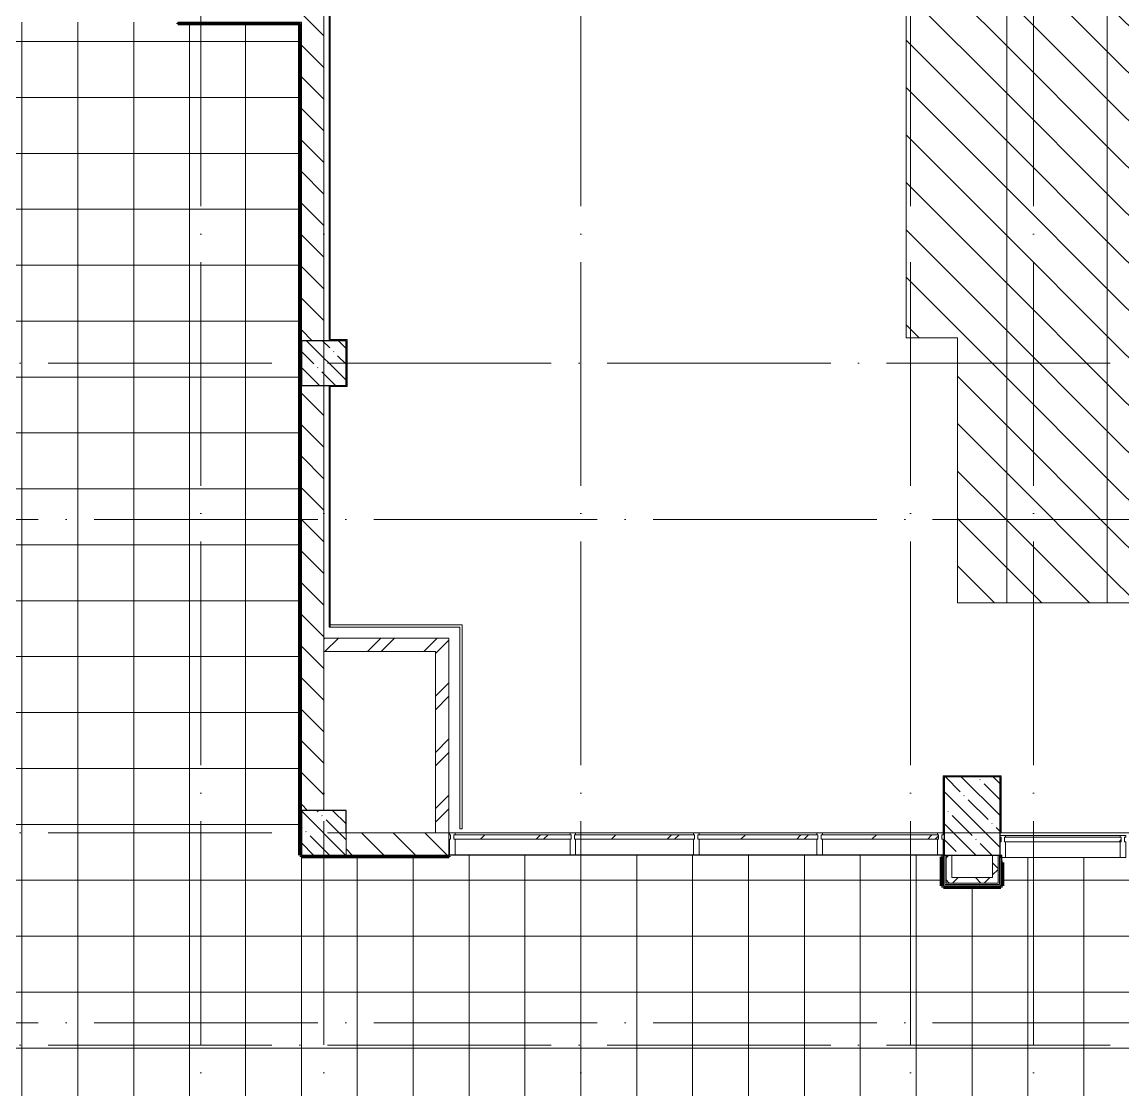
# Model space of a CAD drawing. Header units: millimetres. Extents: x 97 to 214665, y -4577 to 61202.
# Drawn here: x 173699 to 183548, y 26025 to 35575 of the extents above; entities that cross this region are included whole.
import ezdxf

# ---------------------------------------------------------------- set-up
doc = ezdxf.new("R2010")
doc.units = ezdxf.units.MM
doc.linetypes.add('ADSK_Линия сетки', pattern=[2500, 2000, -250, 0, -250])
for name, color, linetype, lineweight in [('A-FLOR-____-OTLN', 192, 'Continuous', 9), ('A-FLOR-____-PATT', 8, 'Continuous', 9), ('A-GLAZ-____-MCUT', 151, 'Continuous', 9), ('A-GLAZ-____-OTLN', 151, 'Continuous', 9), ('A-GLAZ-CURT-OTLN', 52, 'Continuous', 9), ('A-GLAZ-CWMG-MCUT', 51, 'Continuous', 9), ('A-GLAZ-CWMG-OTLN', 51, 'Continuous', 9), ('A-ROOF-____-OTLN', 132, 'Continuous', 9), ('A-ROOF-____-PATT', 132, 'Continuous', 9), ('A-WALL-____-MCUT', 113, 'Continuous', 9), ('A-WALL-____-PATT', 111, 'Continuous', 9), ('A-WALL-FNSH-MCUT', 113, 'Continuous', 9), ('I-WALL-____-OTLN', 2, 'Continuous', 9), ('S-COLS-____-MCUT', 52, 'Continuous', 9), ('S-COLS-____-OTLN', 52, 'Continuous', 9), ('S-GRID-____-OTLN', 1, 'Continuous', 9)]:
    doc.layers.add(name, color=color, linetype=linetype, lineweight=lineweight)
pattern_1 = [(135, (0, 0), (-141.42136, -141.42136), [])]
pattern_2 = [(45, (0, 0), (-251.4472, 251.4472), []), (45, (0, 381), (-251.4472, 251.4472), [])]
pattern_3 = [(45, (0, 0), (-141.42136, 141.42136), []), (135, (0, 0), (-141.42136, -141.42136), [])]
pattern_4 = [(135, (57498.1, 0), (-212.13203, -212.13203), [])]

# ---------------------------------------------------------------- blocks, each defined once
blk = doc.blocks.new('BSC_Колонна _Прямоугольная - 400x400-V22-О_АИ_ПП_4_200_Целиком')
at = {"layer": 'S-COLS-____-OTLN', "lineweight": 5}
h = blk.add_hatch(dxfattribs=at)
h.set_pattern_fill('FP_56', color=256, style=0, pattern_type=2)
h.set_pattern_definition([(135, (-118899.98, -32525), (-142.5612, -142.5612), []), (135, (-118757.42, -32525), (-142.5612, -142.5612), [252.016, -50.403, 3.353, -47.05])])
h.paths.add_polyline_path([(200, -200), (200, 200), (-200, 200), (-200, -200)])
at = {"layer": 'S-COLS-____-MCUT', "color": 130, "lineweight": 25}
for p, q in [((200, 200), (-200, 200)), ((-200, 200), (-200, -200)), ((200, -200), (200, 200)), ((-200, -200), (200, -200))]:
    blk.add_line(p, q, dxfattribs=at)
blk = doc.blocks.new('BSC_Колонна _Прямоугольная - 500x700-V31-О_АИ_ПП_4_200_Целиком')
at = {"layer": 'S-COLS-____-OTLN', "lineweight": 5}
h = blk.add_hatch(dxfattribs=at)
h.set_pattern_fill('FP_67', color=256, style=0, pattern_type=2)
h.set_pattern_definition([(135, (-124699.98, -28475), (-142.5612, -142.5612), []), (135, (-124557.42, -28475), (-142.5612, -142.5612), [252.016, -50.403, 3.353, -47.05])])
h.paths.add_polyline_path([(-250, -350), (250, -350), (250, 350), (-250, 350), (-250, 348.5)])
at = {"layer": 'S-COLS-____-MCUT', "color": 130, "lineweight": 25}
for p, q in [((250, 350), (-250, 350)), ((-250, 350), (-250, -350)), ((250, -350), (250, 350)), ((-250, -350), (250, -350))]:
    blk.add_line(p, q, dxfattribs=at)
blk = doc.blocks.new('Прямоугольный импост - Импост структурный с накладкой - 180мм-40244066-О_АИ_ПП_4_200_Целиком')
at = {"layer": 'A-GLAZ-CWMG-MCUT', "color": 90}
for p, q in [((0, 180), (-50, 180)), ((-50, 180), (-50, 40)), ((0, 160), (0, 180)), ((-50, 40), (-40, 40)), ((-40, 0), (-50, 0)), ((-50, 0), (-50, -17)), ((-40, 40), (-40, 0)), ((-10, 0), (-10, 40)), ((-10, 40), (0, 40)), ((0, 0), (-10, 0)), ((-50, -17), (0, -17))]:
    blk.add_line(p, q, dxfattribs=at)
blk = doc.blocks.new('PNS_Панель прямоугольная1 - Нр_Стекло - 40мм-40426580-О_АИ_ПП_4_200_Целиком')
at = {"layer": 'A-GLAZ-____-OTLN', "lineweight": 5}
h = blk.add_hatch(dxfattribs=at)
h.set_pattern_fill('FP_148', color=256, style=0, pattern_type=2)
h.set_pattern_definition([(45, (-125612.48, -28185), (-282.8427, 282.8427), [200, -600]), (45, (-125812.48, -28285), (-282.8427, 282.8427), [600, -200]), (45, (-125412.48, -28385), (-282.8427, 282.8427), [200, -600])])
h.paths.add_polyline_path([(522.5, -40), (522.5, 0), (-522.5, 0), (-522.5, -40), (299.3, -40)])
at = {"layer": 'A-GLAZ-____-MCUT', "color": 10, "lineweight": 5}
for p, q in [((522.5, 0), (-522.5, 0)), ((-522.5, 0), (-522.5, -40)), ((522.5, -40), (522.5, 0)), ((-522.5, -40), (522.5, -40))]:
    blk.add_line(p, q, dxfattribs=at)
at = {"layer": 'A-GLAZ-____-OTLN', "color": 10, "lineweight": 5}
blk.add_line((-522.5, 0), (522.5, 0), dxfattribs=at)
blk = doc.blocks.new('Прямоугольный импост - Импост структурный с накладкой - 180мм-40244047-О_АИ_ПП_4_200_Целиком')
at = {"layer": 'A-GLAZ-CWMG-MCUT', "color": 90}
for p, q in [((-25, 40), (-25, 180)), ((-25, 180), (25, 180)), ((25, 180), (25, 40)), ((-15, 40), (-25, 40)), ((-25, -17), (-25, 0)), ((-25, 0), (-15, 0)), ((-15, 0), (-15, 40)), ((15, 40), (15, 0)), ((25, 40), (15, 40)), ((15, 0), (25, 0)), ((25, 0), (25, -17)), ((25, -17), (-25, -17))]:
    blk.add_line(p, q, dxfattribs=at)
blk = doc.blocks.new('Прямоугольный импост - Импост структурный с накладкой - 180мм-40426518-О_АИ_ПП_4_200_Целиком')
at = {"layer": 'A-GLAZ-CWMG-OTLN', "color": 10, "lineweight": 5}
for p, q in [((125000, 28302), (126025, 28302)), ((125000, 28105), (126025, 28105))]:
    blk.add_line(p, q, dxfattribs=at)
blk = doc.blocks.new('Прямоугольный импост - Импост структурный с накладкой - 180мм-V98-О_АИ_ПП_4_200_Целиком')
at = {"layer": 'A-GLAZ-CWMG-MCUT', "color": 90}
for p, q in [((0, 180), (-50, 180)), ((-50, 180), (-50, 40)), ((0, 40), (0, 180)), ((-50, 40), (-40, 40)), ((-40, 0), (-50, 0)), ((-50, 0), (-50, -17)), ((-40, 40), (-40, 0)), ((-10, 0), (-10, 40)), ((-10, 40), (0, 40)), ((0, 0), (-10, 0)), ((0, -17), (0, 0)), ((-50, -17), (0, -17))]:
    blk.add_line(p, q, dxfattribs=at)
blk = doc.blocks.new('PNS_Панель прямоугольная1 - Нр_Стекло - 40мм-40425618-О_АИ_ПП_4_200_Целиком')
at = {"layer": 'A-GLAZ-____-OTLN', "lineweight": 5}
h = blk.add_hatch(dxfattribs=at)
h.set_pattern_fill('FP_153', color=256, style=0, pattern_type=2)
h.set_pattern_definition([(45, (-120689.35, -28208), (-282.8427, 282.8427), [200, -600]), (45, (-120889.35, -28308), (-282.8427, 282.8427), [600, -200]), (45, (-120489.35, -28408), (-282.8427, 282.8427), [200, -600])])
h.paths.add_polyline_path([(524.4, -40), (524.4, 0), (-524.4, 0), (-524.4, -40), (390.6, -40)])
at = {"layer": 'A-GLAZ-____-MCUT', "color": 10, "lineweight": 5}
for p, q in [((524.4, 0), (-524.4, 0)), ((-524.4, 0), (-524.4, -40)), ((524.4, -40), (524.4, 0)), ((-524.4, -40), (524.4, -40))]:
    blk.add_line(p, q, dxfattribs=at)
at = {"layer": 'A-GLAZ-____-OTLN', "color": 10, "lineweight": 5}
blk.add_line((-524.4, 0), (524.4, 0), dxfattribs=at)
blk = doc.blocks.new('PNS_Панель прямоугольная1 - Нр_Стекло - 40мм-40425626-О_АИ_ПП_4_200_Целиком')
at = {"layer": 'A-GLAZ-____-OTLN', "lineweight": 5}
h = blk.add_hatch(dxfattribs=at)
h.set_pattern_fill('FP_154', color=256, style=0, pattern_type=2)
h.set_pattern_definition([(45, (-121780.6, -28208), (-282.8427, 282.8427), [200, -600]), (45, (-121980.6, -28308), (-282.8427, 282.8427), [600, -200]), (45, (-121580.6, -28408), (-282.8427, 282.8427), [200, -600])])
h.paths.add_polyline_path([(536.9, -40), (536.9, 0), (-536.9, 0), (-536.9, -40), (265.7, -40)])
at = {"layer": 'A-GLAZ-____-MCUT', "color": 10, "lineweight": 5}
for p, q in [((536.9, 0), (-536.9, 0)), ((-536.9, 0), (-536.9, -40)), ((536.9, -40), (536.9, 0)), ((-536.9, -40), (536.9, -40))]:
    blk.add_line(p, q, dxfattribs=at)
at = {"layer": 'A-GLAZ-____-OTLN', "color": 10, "lineweight": 5}
blk.add_line((-536.9, 0), (536.9, 0), dxfattribs=at)
blk = doc.blocks.new('PNS_Панель прямоугольная1 - Нр_Стекло - 40мм-V99-О_АИ_ПП_4_200_Целиком')
at = {"layer": 'A-GLAZ-____-OTLN', "lineweight": 5}
h = blk.add_hatch(dxfattribs=at)
h.set_pattern_fill('FP_155', color=256, style=0, pattern_type=2)
h.set_pattern_definition([(45, (-122884.35, -28208), (-282.8427, 282.8427), [200, -600]), (45, (-123084.35, -28308), (-282.8427, 282.8427), [600, -200]), (45, (-122684.35, -28408), (-282.8427, 282.8427), [200, -600])])
h.paths.add_polyline_path([(536.9, -40), (536.9, 0), (-536.9, 0), (-536.9, -40), (128.3, -40)])
at = {"layer": 'A-GLAZ-____-MCUT', "color": 10, "lineweight": 5}
for p, q in [((536.9, 0), (-536.9, 0)), ((-536.9, 0), (-536.9, -40)), ((536.9, -40), (536.9, 0)), ((-536.9, -40), (536.9, -40))]:
    blk.add_line(p, q, dxfattribs=at)
at = {"layer": 'A-GLAZ-____-OTLN', "color": 10, "lineweight": 5}
blk.add_line((-536.9, 0), (536.9, 0), dxfattribs=at)
blk = doc.blocks.new('PNS_Панель прямоугольная1 - Нр_Стекло - 40мм-V100-О_АИ_ПП_4_200_Целиком')
at = {"layer": 'A-GLAZ-____-OTLN', "lineweight": 5}
h = blk.add_hatch(dxfattribs=at)
h.set_pattern_fill('FP_156', color=256, style=0, pattern_type=2)
h.set_pattern_definition([(45, (-123975.6, -28208), (-282.8427, 282.8427), [200, -600]), (45, (-124175.6, -28308), (-282.8427, 282.8427), [600, -200]), (45, (-123775.6, -28408), (-282.8427, 282.8427), [200, -600])])
h.paths.add_polyline_path([(524.4, -40), (524.4, 0), (-524.4, 0), (-524.4, -40), (3.4, -40)])
at = {"layer": 'A-GLAZ-____-MCUT', "color": 10, "lineweight": 5}
for p, q in [((524.4, 0), (-524.4, 0)), ((-524.4, 0), (-524.4, -40)), ((524.4, -40), (524.4, 0)), ((-524.4, -40), (524.4, -40))]:
    blk.add_line(p, q, dxfattribs=at)
at = {"layer": 'A-GLAZ-____-OTLN', "color": 10, "lineweight": 5}
blk.add_line((-524.4, 0), (524.4, 0), dxfattribs=at)
blk = doc.blocks.new('Прямоугольный импост - Импост структурный с накладкой - 180мм-40244083-О_АИ_ПП_4_200_Целиком')
at = {"layer": 'A-GLAZ-CWMG-MCUT', "color": 90}
for p, q in [((-50, 40), (-50, 180)), ((-50, 180), (0, 180)), ((0, 180), (0, 40)), ((-40, 40), (-50, 40)), ((-50, -17), (-50, 0)), ((-50, 0), (-40, 0)), ((-40, 0), (-40, 40)), ((-10, 40), (-10, 0)), ((0, 40), (-10, 40)), ((-10, 0), (0, 0)), ((0, 0), (0, -17)), ((0, -17), (-50, -17))]:
    blk.add_line(p, q, dxfattribs=at)
blk = doc.blocks.new('Прямоугольный импост - Импост структурный с накладкой - 180мм-40425584-О_АИ_ПП_4_200_Целиком')
at = {"layer": 'A-GLAZ-CWMG-OTLN', "color": 10, "lineweight": 5}
for p, q in [((120075, 28325), (121103.7, 28325)), ((120075, 28128), (121103.7, 28128))]:
    blk.add_line(p, q, dxfattribs=at)
blk = doc.blocks.new('Прямоугольный импост - Импост структурный с накладкой - 180мм-40425585-О_АИ_ПП_4_200_Целиком')
at = {"layer": 'A-GLAZ-CWMG-OTLN', "color": 10, "lineweight": 5}
for p, q in [((121153.7, 28325), (122207.5, 28325)), ((121153.7, 28128), (122207.5, 28128))]:
    blk.add_line(p, q, dxfattribs=at)
blk = doc.blocks.new('0083_СОШ675_АР_R22_rvt-1-О_АИ_ПП_4_200_Целиком')
at = {"layer": 'A-WALL-____-PATT', "lineweight": 5}
h = blk.add_hatch(dxfattribs=at)
h.set_pattern_fill('FP_8', color=10, style=0, pattern_type=2)
h.set_pattern_definition(pattern_1)
h.paths.add_polyline_path([(118700, 32725), (118900, 32725), (118900, 36525), (118700, 36525), (118700, 34606.7)])
h.paths.add_polyline_path([(118900, 36925), (118900, 40725), (118700, 40725), (118700, 36925)])
h.paths.add_polyline_path([(118900, 41125), (118900, 44925), (118700, 44925), (118700, 41125)])
h = blk.add_hatch(dxfattribs=at)
h.set_pattern_fill('FP_8', color=10, style=0, pattern_type=2)
h.set_pattern_definition(pattern_1)
h.paths.add_polyline_path([(118900, 28525), (118900, 32325), (118700, 32325), (118700, 28525)])
h = blk.add_hatch(dxfattribs=at)
h.set_pattern_fill('FP_11', color=10, style=0, pattern_type=2)
h.set_pattern_definition(pattern_2)
h.paths.add_polyline_path([(119900, 29945), (119900, 30065), (118900, 30065), (118900, 29945)])
h = blk.add_hatch(dxfattribs=at)
h.set_pattern_fill('FP_11', color=10, style=0, pattern_type=2)
h.set_pattern_definition(pattern_2)
h.paths.add_polyline_path([(120020, 28325), (120020, 30065), (119900, 30065), (119900, 28325), (120013.6, 28325)])
h = blk.add_hatch(dxfattribs=at)
h.set_pattern_fill('FP_8', color=10, style=0, pattern_type=2)
h.set_pattern_definition(pattern_1)
h.paths.add_polyline_path([(120020, 28125), (120020, 28325), (119100, 28325), (119100, 28125), (120013.6, 28125)])
h = blk.add_hatch(dxfattribs=at)
h.set_pattern_fill('FP_20', color=252, style=0, pattern_type=2)
h.set_pattern_definition(pattern_3)
h.paths.add_polyline_path([(124518, 27875), (124518, 28125), (124468, 28125), (124468, 27875)])
h = blk.add_hatch(dxfattribs=at)
h.set_pattern_fill('FP_20', color=252, style=0, pattern_type=2)
h.set_pattern_definition(pattern_3)
h.paths.add_polyline_path([(124882, 27925), (124932, 27925), (124932, 28125), (124882, 28125), (124882, 28100.6)])
h = blk.add_hatch(dxfattribs=at)
h.set_pattern_fill('FP_20', color=252, style=0, pattern_type=2)
h.set_pattern_definition(pattern_3)
h.paths.add_polyline_path([(124845.4, 27875), (124932, 27875), (124932, 27925), (124518, 27925), (124518, 27875)])
at = {"layer": 'S-COLS-____-OTLN', "lineweight": 5}
h = blk.add_hatch(dxfattribs=at)
h.set_pattern_fill('FP_31', color=256, style=0, pattern_type=2)
h.set_pattern_definition([(135, (0, 0), (-142.5612, -142.5612), []), (135, (142.56, 0), (-142.5612, -142.5612), [252.016, -50.403, 3.353, -47.05])])
h.paths.add_polyline_path([(118700, 28125), (119100, 28125), (119100, 28525), (118700, 28525)])
at = {"layer": 'A-FLOR-____-OTLN', "color": 90}
for p, q in [((120025, 28325), (120020, 28325)), ((130440, 28325), (124960, 28325))]:
    blk.add_line(p, q, dxfattribs=at)
at = {"layer": 'A-WALL-____-MCUT', "color": 50, "lineweight": 13}
for p, q in [((118900, 32725), (118900, 36525)), ((117595.6, 35575), (118700, 35575)), ((118700, 35575), (118700, 32725)), ((118700, 32325), (118700, 28525)), ((118900, 28525), (118900, 32325)), ((119900, 30065), (118900, 30065)), ((118900, 30065), (118900, 29945)), ((120020, 30065), (119900, 30065)), ((120020, 28325), (120020, 30065)), ((118900, 29945), (119900, 29945)), ((119900, 29945), (119900, 28325)), ((118700, 28525), (118900, 28525)), ((119900, 28325), (119100, 28325)), ((120020, 28125), (120020, 28325)), ((119100, 28125), (120020, 28125)), ((124468, 28125), (124468, 27875)), ((124518, 27925), (124518, 28125)), ((124882, 28125), (124882, 27925)), ((124932, 27925), (124932, 28125)), ((124518, 27875), (124468, 27875)), ((124882, 27925), (124518, 27925)), ((124518, 27875), (124932, 27875)), ((124932, 27925), (124932, 27875))]:
    blk.add_line(p, q, dxfattribs=at)
at = {"layer": 'A-WALL-____-MCUT', "color": 10, "lineweight": 5}
for p, q in [((119100, 28325), (119100, 28125)), ((119900, 28325), (120020, 28325)), ((124455.5, 28125), (124455.5, 27862.5)), ((124944.5, 27925), (124944.5, 28125)), ((124944.5, 27925), (124944.5, 27875)), ((124944.5, 27875), (124944.5, 27862.5)), ((124468, 27862.5), (124455.5, 27862.5)), ((124518, 27862.5), (124468, 27862.5)), ((124518, 27862.5), (124944.5, 27862.5))]:
    blk.add_line(p, q, dxfattribs=at)
at = {"layer": 'A-WALL-FNSH-MCUT', "color": 90}
for p, q in [((124450, 28125), (124443, 28125)), ((124443, 28125), (124443, 27850)), ((124957, 28125), (124950, 28125)), ((124957, 27925), (124957, 28125)), ((124957, 27875), (124957, 27925)), ((124957, 27862.5), (124957, 27875)), ((124443, 27850), (124455.5, 27850)), ((124455.5, 27850), (124468, 27850)), ((124468, 27850), (124518, 27850)), ((124518, 27850), (124957, 27850)), ((124957, 27850), (124957, 27862.5))]:
    blk.add_line(p, q, dxfattribs=at)
at = {"layer": 'S-COLS-____-MCUT', "color": 130, "lineweight": 25}
for p, q in [((119100, 28525), (118700, 28525)), ((118700, 28525), (118700, 28125)), ((119100, 28325), (119100, 28525)), ((118700, 28125), (119100, 28125))]:
    blk.add_line(p, q, dxfattribs=at)
at = {"layer": 'S-COLS-____-OTLN', "color": 90}
blk.add_line((119100, 28125), (119100, 28325), dxfattribs=at)
at = {"layer": 'A-GLAZ-CURT-OTLN', "color": 90, "lineweight": 9}
for name, p in [('PNS_Панель прямоугольная1 - Нр_Стекло - 40мм-40425618-О_АИ_ПП_4_200_Целиком', (120589.4, 28308)), ('PNS_Панель прямоугольная1 - Нр_Стекло - 40мм-40425626-О_АИ_ПП_4_200_Целиком', (121680.6, 28308)), ('PNS_Панель прямоугольная1 - Нр_Стекло - 40мм-V99-О_АИ_ПП_4_200_Целиком', (122784.4, 28308)), ('PNS_Панель прямоугольная1 - Нр_Стекло - 40мм-V100-О_АИ_ПП_4_200_Целиком', (123875.6, 28308)), ('PNS_Панель прямоугольная1 - Нр_Стекло - 40мм-40426580-О_АИ_ПП_4_200_Целиком', (125512.5, 28285))]:
    blk.add_blockref(name, p, dxfattribs=at)
at = {"layer": 'A-GLAZ-CWMG-OTLN', "color": 90, "lineweight": 9, "rotation": 180}
for name, p in [('Прямоугольный импост - Импост структурный с накладкой - 180мм-V98-О_АИ_ПП_4_200_Целиком', (120025, 28308)), ('Прямоугольный импост - Импост структурный с накладкой - 180мм-40244066-О_АИ_ПП_4_200_Целиком', (124950, 28285))]:
    blk.add_blockref(name, p, dxfattribs=at)
at = {"layer": 'A-GLAZ-CWMG-OTLN', "color": 90, "lineweight": 9}
for name, p in [('Прямоугольный импост - Импост структурный с накладкой - 180мм-40425584-О_АИ_ПП_4_200_Целиком', (0, 0)), ('Прямоугольный импост - Импост структурный с накладкой - 180мм-40425585-О_АИ_ПП_4_200_Целиком', (0, 0)), ('Прямоугольный импост - Импост структурный с накладкой - 180мм-40425585-О_АИ_ПП_4_200_Целиком', (1103.7, 0)), ('Прямоугольный импост - Импост структурный с накладкой - 180мм-40425584-О_АИ_ПП_4_200_Целиком', (3286.2, 0)), ('Прямоугольный импост - Импост структурный с накладкой - 180мм-40426518-О_АИ_ПП_4_200_Целиком', (0, 0))]:
    blk.add_blockref(name, p, dxfattribs=at)
at = {"layer": 'A-GLAZ-CWMG-OTLN', "color": 90, "lineweight": 9, "extrusion": (0, 0, -1), "rotation": 180}
for name, p in [('Прямоугольный импост - Импост структурный с накладкой - 180мм-40244047-О_АИ_ПП_4_200_Целиком', (-121128.7, 28308)), ('Прямоугольный импост - Импост структурный с накладкой - 180мм-40244047-О_АИ_ПП_4_200_Целиком', (-122232.5, 28308)), ('Прямоугольный импост - Импост структурный с накладкой - 180мм-40244047-О_АИ_ПП_4_200_Целиком', (-123336.2, 28308)), ('Прямоугольный импост - Импост структурный с накладкой - 180мм-40244083-О_АИ_ПП_4_200_Целиком', (-124440, 28308)), ('Прямоугольный импост - Импост структурный с накладкой - 180мм-40244047-О_АИ_ПП_4_200_Целиком', (-126050, 28285))]:
    blk.add_blockref(name, p, dxfattribs=at)
at = {"layer": 'S-COLS-____-OTLN', "color": 90, "lineweight": 9}
for name, p in [('BSC_Колонна _Прямоугольная - 400x400-V22-О_АИ_ПП_4_200_Целиком', (118900, 32525)), ('BSC_Колонна _Прямоугольная - 500x700-V31-О_АИ_ПП_4_200_Целиком', (124700, 28475))]:
    blk.add_blockref(name, p, dxfattribs=at)

msp = doc.modelspace()

# ---------------------------------------------------------------- hatches: boundary and pattern name
at = {"layer": 'A-FLOR-____-PATT'}
h = msp.add_hatch(dxfattribs=at)
h.set_pattern_fill('FP_209', color=256, style=0, pattern_type=2)
h.set_pattern_definition([(0, (178198.1, 22900), (0, 500), []), (90, (178198.1, 22900), (-500, 3e-14), [])])
h.paths.add_polyline_path([(193298.098584, 10225), (193298.115584, 10225.000586), (192973.37606, 10225)])
h.paths.add_polyline_path([(185898.062836, 10225), (185898.115584, 10225.000586), (183309.843938, 10225)])
h.paths.add_polyline_path([(179289.177231, 10225), (179289.177231, 10434.956298), (178498.114412, 10434.956298), (178498.114412, 10424.999417), (178898.09249, 10424.999414), (178898.114412, 10431.956298), (179286.177231, 10431.956298), (179286.185272, 10225)])
h.paths.add_polyline_path([(179304.177231, 10225), (182198.115584, 10225), (182198.115584, 10240), (182533.478808, 10240), (182533.478808, 10429.898442), (182538.478808, 10429.898442), (182538.478808, 10434.999414), (182548.478808, 10434.999414), (182549.224522, 10439.999414), (182948.478808, 10439.999414), (182948.478808, 10434.999414), (182958.478808, 10434.999414), (182958.478808, 10424.999414), (182963.478808, 10424.999414), (182963.478808, 10240.000586), (189783.478808, 10240.000586), (189783.478808, 10429.898442), (189788.478808, 10429.898442), (189788.478808, 10435.000586), (189798.478808, 10435.000586), (189799.22461, 10440.000586), (190198.478808, 10440.000586), (190198.478808, 10435.000586), (190208.478808, 10435.000586), (190208.478808, 10429.898442), (190213.478808, 10429.898442), (190213.478808, 10240.000586), (193583.170911, 10240.000586), (193583.170911, 10429.898442), (193588.170911, 10429.898442), (193588.170911, 10435.000586), (193598.170911, 10435.000586), (193598.170911, 10440.000586), (193983.170911, 10440.000586), (193983.170911, 10645), (193998.09249, 10645), (193998.09249, 12345), (193983.170911, 12345), (193983.170911, 12930.000586), (193698.114412, 12930.000586), (193697.736004, 12935.000586), (193688.114412, 12935.000586), (193688.114412, 12945.000586), (193683.114412, 12945.000586), (193683.114412, 13645.000586), (193688.114412, 13645.000586), (193688.114412, 13655.000586), (193698.114412, 13655.000586), (193698.835408, 13660.000586), (193983.114412, 13660.000586), (193983.114412, 15710), (193798.114412, 15710), (193797.611854, 15715), (193788.114412, 15715), (193788.114412, 15724.999414), (193783.114412, 15724.999414), (193783.114412, 16124.999414), (193788.114412, 16125), (193788.114412, 16135), (193798.114412, 16135), (193799.127127, 16140), (193983.114412, 16140), (193983.114412, 19010), (193798.114412, 19010), (193798.09249, 19015), (193788.114412, 19015), (193788.114412, 19024.999998), (193783.114412, 19024.999998), (193783.114412, 19424.999414), (193788.114412, 19425), (193788.114412, 19435), (193798.114412, 19435), (193799.0926, 19440), (193983.114412, 19440), (193983.114412, 22410), (193798.114412, 22410), (193798.09249, 22415), (193788.114412, 22415), (193788.114412, 22425), (193783.114412, 22425), (193783.114412, 22690), (192653.114412, 22690), (192653.114412, 22415.999414), (192648.114412, 22415.999414), (192648.114412, 22405.999414), (192638.114412, 22405.999414), (192638.114412, 22400.999414), (190013.114412, 22400.999414), (190013.114412, 22360.499414), (189998.114412, 22360.499414), (189998.114412, 19480.499414), (190013.114412, 19480.499414), (190013.114412, 19439.999414), (190198.09249, 19439.999414), (190198.114412, 19434.999414), (190208.09249, 19434.999414), (190208.09249, 19424.999414), (190213.09249, 19424.999416), (190213.09249, 19024.999416), (190208.09249, 19024.999416), (190208.09249, 19014.999414), (190198.09249, 19014.999414), (190197.058121, 19009.999414), (190013.09249, 19009.999414), (190013.09249, 19014.999414), (189998.114412, 19014.999414), (189998.804032, 16135), (190063.09249, 16135), (190063.09249, 16139.999414), (190198.09249, 16139.999414), (190198.114412, 16134.999414), (190208.09249, 16134.999414), (190208.09249, 16124.999414), (190213.09249, 16124.999414), (190213.09249, 15724.999414), (190208.09249, 15724.999414), (190208.09249, 15714.999414), (190198.09249, 15714.999414), (190196.960415, 15709.999414), (189798.09249, 15709.999414), (189798.09249, 15714.999414), (189788.09249, 15714.999414), (189788.09249, 15724.999414), (189783.09249, 15724.999414), (189783.09249, 15910), (189788.09249, 15910), (189788.09249, 15925), (182958.09249, 15925), (182958.09249, 15860), (182963.09249, 15860), (182963.09249, 15724.999414), (182958.09249, 15724.999414), (182958.09249, 15714.999414), (182948.09249, 15714.999414), (182946.960415, 15709.999414), (182548.09249, 15709.999414), (182548.09249, 15714.999414), (182538.09249, 15714.999414), (182538.09249, 15724.999414), (182533.09249, 15724.999414), (182533.09249, 15910), (182538.09249, 15910), (182538.09249, 15925), (178908.09249, 15925), (178908.09249, 15860), (178913.09249, 15860), (178913.09249, 15724.999414), (178908.09249, 15724.999414), (178908.09249, 15714.999414), (178898.09249, 15714.999414), (178896.960477, 15709.999414), (178498.092552, 15709.999414), (178498.09249, 15714.999414), (178488.09249, 15714.999414), (178488.09249, 15724.999415), (178483.09249, 15724.999415), (178483.09249, 16124.999414), (178488.09249, 16124.999414), (178488.09249, 16134.999414), (178498.09249, 16134.999414), (178499.127086, 16139.999414), (178683.09249, 16139.999414), (178683.09249, 16134.999414), (178698.09249, 16134.999414), (178697.424681, 19014.999414), (178633.09249, 19014.999414), (178633.09249, 19009.999414), (178498.09249, 19009.999414), (178498.09249, 19014.999414), (178488.09249, 19014.999414), (178488.09249, 19024.999414), (178483.09249, 19025.888303), (178483.09249, 19424.999414), (178488.09249, 19425.894872), (178488.09249, 19435), (178498.09249, 19435), (178499.092639, 19440), (178683.09249, 19440), (178683.09249, 19435), (178698.09249, 19435), (178697.447711, 22415), (178633.09249, 22415), (178633.09249, 22410), (178498.09249, 22410), (178498.09249, 22415), (178488.09249, 22415), (178488.09249, 22425), (178483.09249, 22424.999414), (178483.09249, 22824.999414), (178488.09249, 22824.999414), (178488.09249, 22834.999414), (178498.09249, 22834.999414), (178498.114412, 22839.999414), (178898.09249, 22839.999414), (178898.114412, 22834.999414), (178908.09249, 22834.999414), (178908.09249, 22824.999414), (178913.09249, 22824.999414), (178913.09249, 22690), (178908.09249, 22690), (178908.09249, 22625), (182548.09249, 22625), (182548.09249, 22690), (182533.09249, 22690), (182533.09249, 22824.999414), (182538.09249, 22824.999414), (182538.09249, 22834.999414), (182548.09249, 22834.999414), (182548.114412, 22839.999414), (182948.09249, 22839.999414), (182948.114412, 22834.999414), (182958.09249, 22834.999414), (182958.09249, 22824.999414), (182963.09249, 22824.999414), (182963.09249, 22640), (182958.09249, 22640), (182958.09249, 22625), (189798.09249, 22625), (189798.09249, 22690), (189783.09249, 22690), (189783.09249, 22824.999414), (189788.09249, 22824.999414), (189788.09249, 22834.999414), (189798.09249, 22834.999414), (189798.114412, 22839.999414), (193983.114412, 22839.999414), (193983.114412, 24894.999414), (193998.114412, 24894.999414), (193998.114412, 27094.999414), (193983.114412, 27094.999414), (193983.114412, 28110.000984), (193798.09249, 28110.000984), (193798.09249, 28097.999812), (193693.09249, 28097.999812), (193693.09249, 27360.499812), (193653.09249, 27360.499812), (193653.09249, 28097.999812), (191938.09249, 28097.999812), (191938.09249, 27360.499812), (191898.09249, 27360.499812), (191898.09249, 28097.999812), (188448.09249, 28097.999812), (188448.09249, 28110.000984), (187948.09249, 28110.000984), (187948.09249, 28104.999812), (182463.09249, 28104.999812), (182463.09249, 28060.000984), (182470.114412, 28060.000984), (182470.114412, 27850.000984), (182465.114412, 27850.000984), (182465.114412, 27840.000984), (182455.114412, 27840.000984), (182455.114412, 27835.000984), (181941.09249, 27835.000984), (181941.09249, 27840.000984), (181931.09249, 27840.000984), (181931.09249, 27850.000984), (181926.09249, 27850.71925), (181926.09249, 28109.999414), (181931.09249, 28109.999414), (181931.09249, 28124.999414), (177521.09249, 28125), (177521.09249, 28109.999414), (176198.114412, 28109.999414), (176198.09249, 28114.999414), (176188.114412, 28114.999414), (176188.114412, 28124.999414), (176183.114412, 28124.999414), (176183.114412, 35559.999414), (175093.09249, 35559.999414), (175093.09249, 35574.999414), (172993.09249, 35575), (172993.09249, 35559.999414), (171348.09249, 35559.999414), (171348.114412, 32740), (171748.09249, 32740), (171748.114412, 32735), (171758.09249, 32735), (171758.09249, 32725), (171763.09249, 32725), (171763.09249, 32324.999414), (171758.09249, 32324.999414), (171758.09249, 32314.999414), (171748.09249, 32314.999414), (171748.09249, 32309.999414), (171348.09249, 32309.999414), (171349.179447, 28655), (172928.114412, 28655), (172928.114412, 28650), (172943.114412, 28650), (172943.114412, 27599.999414), (172928.114412, 27599.999414), (172928.114412, 27594.999414), (172935.614412, 27594.999414), (172935.614412, 27579.999414), (171348.09249, 27579.999414), (171348.114412, 22840), (171748.09249, 22840), (171748.114412, 22835), (171758.09249, 22835), (171758.09249, 22825), (171763.09249, 22824.999414), (171763.09249, 22424.999414), (171758.09249, 22424.999414), (171758.09249, 22414.999414), (171748.09249, 22414.999414), (171748.09249, 22409.999414), (171348.09249, 22409.999414), (171348.09249, 19439.999414), (171748.09249, 19439.999414), (171748.114412, 19434.999414), (171758.09249, 19434.999414), (171758.09249, 19424.999414), (171763.09249, 19424.110525), (171763.09249, 19024.999414), (171758.09249, 19024.999414), (171758.09249, 19014.999414), (171748.09249, 19014.999414), (171748.09249, 19009.999414), (171563.114998, 19009.999414), (171563.114998, 16139.999414), (171753.114998, 16139.999414), (171753.114998, 16134.999414), (171758.09249, 16134.999414), (171758.09249, 16124.999414), (171763.09249, 16124.999414), (171763.09249, 15724.999999), (171758.09249, 15724.999999), (171758.09249, 15715), (171748.09249, 15715), (171748.09249, 15710), (171563.114998, 15710), (171563.114998, 10440.000586), (171748.177231, 10440.000586), (171748.177231, 10424.999413), (171753.137506, 10425.000586), (171753.137506, 10429.962841), (171763.177231, 10429.962841), (171763.177231, 10240.000586), (175093.177231, 10240.000586), (175093.177231, 10427.956298), (175098.177231, 10427.956298), (175098.177231, 10442.956298), (175464.177231, 10442.956298), (175464.177231, 10437.956298), (175474.177231, 10437.956298), (175474.177231, 10427.956298), (175479.177231, 10427.956298), (175479.177231, 10240), (178483.114412, 10240), (178483.114412, 10434.956298), (178488.114412, 10434.956298), (178488.114412, 10449.956298), (182198.115584, 10449.956298), (182198.115584, 10434.956298), (179304.177231, 10434.675421), (179304.177231, 10225.125)])
h.paths.add_polyline_path([(175464.177231, 10225), (175464.177231, 10427.956298), (175108.177231, 10427.956298), (175108.177231, 10225.000586), (175111.177231, 10225.000586), (175111.177231, 10424.956298), (175461.177231, 10424.956298), (175461.177231, 10225)])
h.paths.add_polyline_path([(193602.753943, 10225.000586), (193602.753943, 10424.956298), (193598.170911, 10424.687136), (193598.170911, 10225.000586)])
h.paths.add_polyline_path([(190198.114412, 10225.000586), (190198.478808, 10225.022689), (190198.114412, 10235.000586)])
h.paths.add_polyline_path([(166186.092491, 19224.940333), (166189.092491, 19225), (166189.092491, 19462), (166186.092491, 19462), (166186.092491, 19225)])
h.paths.add_polyline_path([(166204.092491, 19239.940333), (170883.114412, 19239.940333), (170883.114412, 19429.940333), (170888.114412, 19429.940333), (170888.114412, 19434.999414), (170898.114412, 19434.999414), (170898.114412, 19439.999414), (171298.114412, 19439.999414), (171298.114412, 22110), (170498.114412, 22110), (170498.114412, 22115), (170488.114412, 22115), (170488.114412, 22125), (170483.114412, 22125.09375), (170483.114412, 22825), (170488.114412, 22825.474684), (170488.114412, 22835), (170498.114412, 22835), (170498.114412, 22840), (171298.114412, 22840), (171298.114412, 27579.999414), (170473.114705, 27579.999414), (170473.114705, 27594.999414), (170468.114705, 27594.999414), (170468.114705, 28655), (171298.114412, 28655), (171298.114412, 31979.999414), (170498.114412, 31979.999414), (170498.054711, 31984.999414), (170488.114412, 31984.999414), (170488.114412, 31994.999414), (170483.114412, 31995.625997), (170483.114412, 32725), (170488.114412, 32725), (170488.114412, 32735), (170498.114412, 32735), (170498.114412, 32740), (171298.114412, 32740), (171298.114412, 35559.999414), (165248.114412, 35559.999414), (165248.114412, 35574.999414), (163848.114412, 35575), (163848.114412, 35559.999414), (162413.114998, 35559.999414), (162413.114998, 34914.967838), (162398.114998, 34914.967838), (162398.114998, 33274.967838), (162413.114998, 33274.967838), (162413.114998, 32740), (162598.114412, 32740), (162598.114412, 32735), (162608.114412, 32735), (162608.114412, 32725), (162613.114412, 32724.999414), (162613.114412, 32324.999414), (162608.114412, 32324.582278), (162608.114412, 32314.999414), (162598.114412, 32314.999414), (162597.32491, 32309.999414), (162413.114998, 32309.999414), (162413.114998, 28539.999414), (162598.114412, 28539.999414), (162598.114998, 28534.999414), (162608.114998, 28534.999414), (162608.114998, 28524.999414), (162613.114998, 28524.999414), (162613.114998, 28125.059667), (162608.116504, 28124.999414), (162608.114998, 28115.059667), (162598.114998, 28115.059667), (162598.114412, 28110.059667), (162413.114998, 28110.059667), (162413.114998, 27280.059667), (163018.114998, 27280.059667), (163018.114998, 27275.059667), (163028.114998, 27275.059667), (163028.114998, 27265.059667), (163033.114998, 27265.059667), (163033.114998, 26105.059667), (163028.114998, 26105.059667), (163028.114998, 26095.059667), (163018.114998, 26095.059667), (163018.114998, 26090.059667), (162413.380753, 26090.059667), (162413.380753, 23215), (162605.114998, 23215), (162605.114998, 23210), (162615.114998, 23210), (162615.114998, 23200), (162620.114998, 23198.955668), (162620.114998, 22424.999414), (162615.114998, 22424.999414), (162615.114998, 22414.999414), (162605.114998, 22414.999414), (162605.114998, 22409.999414), (162413.114998, 22409.999414), (162413.114998, 19725), (162598.09249, 19725), (162598.09249, 19446.999414), (162953.114412, 19446.999414), (162953.114412, 19441.999414), (162968.114412, 19441.999414), (162968.114412, 19240), (165791.09249, 19240), (165791.09249, 19462), (165796.09249, 19462), (165796.09249, 19472), (165806.09249, 19472), (165806.09249, 19477), (166189.092491, 19477), (166189.092491, 19472), (166199.092491, 19472), (166199.092491, 19462), (166204.092491, 19462), (166204.092491, 19399.33127)])
h.paths.add_polyline_path([(190008.114412, 22415.999414), (190198.09249, 22415.999414), (190198.09249, 22424.999414), (189998.114412, 22424.999414), (189998.714346, 22415.999414)])
h.paths.add_polyline_path([(162598.114412, 22424.999414), (162605.114998, 22424.999414), (162605.114998, 22824.999414), (162598.114412, 22824.999414), (162598.114412, 22432)])
h.paths.add_polyline_path([(162398.346091, 23200), (162398.380753, 23200), (162398.114998, 23200)])
at = {"layer": 'A-ROOF-____-PATT'}
h = msp.add_hatch(dxfattribs=at)
h.set_pattern_fill('FP_170', color=256, style=0, pattern_type=2)
h.set_pattern_definition(pattern_4)
h.paths.add_polyline_path([(182508.449618, 30380.00157), (182508.449618, 43090.000586), (181608.114916, 43090.000586), (181608.114916, 32750.000586), (182068.449618, 32750.000586), (182068.449618, 30380.00157)])
h = msp.add_hatch(dxfattribs=at)
h.set_pattern_fill('FP_170', color=256, style=0, pattern_type=2)
h.set_pattern_definition(pattern_4)
h.paths.add_polyline_path([(182508.449618, 30380.00157), (183408.114916, 30380.00157), (183408.114916, 43090.000586), (182508.449618, 43090.000586), (182508.449618, 40389.875052)])
h = msp.add_hatch(dxfattribs=at)
h.set_pattern_fill('FP_170', color=256, style=0, pattern_type=2)
h.set_pattern_definition(pattern_4)
h.paths.add_polyline_path([(184308.114916, 30380.00157), (184308.114916, 43090.000586), (183408.114916, 43090.000586), (183408.114916, 30380.00157)])
at = {"layer": 'A-WALL-____-PATT'}
for points in [[(176457.114412, 32735), (176457.114412, 36515), (176447.114412, 36515), (176447.114412, 32735)], [(176188.114412, 28124.999414), (176198.114412, 28124.999414), (176198.114412, 35564.999414), (176188.114412, 35564.999414), (176188.114412, 28823.541159)], [(176598.114412, 32725), (176608.114412, 32725), (176608.114412, 32735), (176457.114412, 32735), (176457.114412, 32725), (176598.09249, 32725.001555)], [(176608.114412, 32315), (176608.114397, 32724.999414), (176598.114412, 32724.999414), (176598.114412, 32315)], [(176457.114412, 32315), (176598.114412, 32315), (176598.09249, 32324.998445), (176447.114412, 32324.999414), (176447.114412, 32315)], [(176457.114412, 30163.000984), (176457.114412, 32315), (176447.114412, 32315), (176447.114412, 30163.000984)], [(181948.09249, 28825.00157), (182448.114412, 28825.00157), (182448.09249, 28835.001132), (181938.09249, 28835.00157), (181938.09249, 28825.00157)], [(181938.09249, 28325.000984), (181948.09249, 28325.000984), (181948.09249, 28825), (181938.09249, 28825), (181938.09249, 28823.541159)], [(182448.114412, 28325.03256), (182458.114412, 28325.03256), (182458.114412, 28835.00157), (182448.114412, 28835.00157), (182448.114412, 28823.541159)], [(181941.09249, 27840.000984), (181941.09249, 28114.999414), (181931.09249, 28114.999414), (181931.09249, 27840.000984)], [(182455.114412, 27850.000984), (182465.114412, 27850.000984), (182465.114412, 28060.000984), (182463.09249, 28060.000984), (182463.09249, 28125.000984), (182455.114412, 28125.000984), (182455.114412, 28100.645291)], [(181941.09249, 27840.000984), (182465.114412, 27840.000984), (182465.114412, 27850.000984), (181941.09249, 27850.000984)]]:
    msp.add_hatch(color=7, dxfattribs=at).paths.add_polyline_path(points)
h = msp.add_hatch(color=7, dxfattribs=at)
h.paths.add_polyline_path([(176188.114412, 35564.999414), (176198.114412, 35564.999414), (176198.114412, 35574.999414), (175093.09249, 35574.999414), (175093.09249, 35564.999414), (175579.018241, 35564.999414)])
h.paths.add_polyline_path([(171713.605393, 35564.999414), (172993.09249, 35564.999414), (172993.09249, 35574.999414), (165248.114412, 35574.999414), (165248.114412, 35564.999414), (169780.898969, 35564.999414)])
h.paths.add_polyline_path([(163848.114412, 35564.999414), (163848.114412, 35574.999414), (162398.114998, 35574.999414), (162398.114998, 35564.999414), (163016.426484, 35564.999414)])
h = msp.add_hatch(color=7, dxfattribs=at)
h.paths.add_polyline_path([(181941.09249, 28114.999414), (181941.09249, 28124.999414), (181931.09249, 28124.999414), (181931.09249, 28114.999414)])
h.paths.add_polyline_path([(177511.724666, 28114.999414), (177521.09249, 28114.999414), (177521.09249, 28124.999414), (176188.114412, 28124.999414), (176188.114412, 28114.999414)])

# ---------------------------------------------------------------- linework, layer by layer
at = {"layer": 'A-FLOR-____-OTLN'}
msp.add_line((181931.09249, 28125), (177521.09249, 28125), dxfattribs=at)
at = {"layer": 'A-ROOF-____-OTLN'}
for p, q in [((181608.114916, 43090.000586), (181608.114916, 32750.000586)), ((182508.449618, 43090.000586), (182508.449618, 30380.00157)), ((183408.114916, 43090.000586), (183408.114916, 30380.00157)), ((181608.114916, 32750.000586), (182068.449618, 32750.000586)), ((182068.449618, 32750.000586), (182068.449618, 30380.00157)), ((191528.026458, 30380.00157), (182068.449618, 30380.00157))]:
    msp.add_line(p, q, dxfattribs=at)
at = {"layer": 'A-WALL-____-MCUT', "color": 7}
for p, q in [((176447.114412, 36525), (176447.114412, 32735)), ((176457.114412, 32725), (176457.114412, 36515)), ((176198.114412, 35574.999414), (175093.09249, 35574.999414)), ((175093.09249, 35574.999414), (175093.09249, 35564.999414)), ((175093.09249, 35564.999414), (176188.114412, 35564.999414)), ((176188.114412, 35564.999414), (176188.114412, 28114.999414)), ((176198.114412, 32724.999414), (176198.114412, 35574.999414)), ((176608.114412, 32735), (176447.114412, 32735)), ((176608.114412, 32315), (176608.114412, 32735)), ((176198.114412, 28124.999414), (176198.114412, 32324.999414)), ((176447.114412, 32324.999414), (176447.114412, 30163.000984)), ((176457.114412, 32315), (176608.114412, 32315)), ((176457.114412, 30163.000984), (176457.114412, 32315)), ((176447.114412, 30163.000984), (176457.114412, 30163.000984)), ((182458.114412, 28835.00157), (181938.09249, 28835.00157)), ((181938.09249, 28835.00157), (181938.09249, 28325.000984)), ((182458.114412, 28325.03256), (182458.114412, 28835.00157)), ((181938.09249, 28325.000984), (181948.09249, 28325.000984)), ((182448.114412, 28325.03256), (182458.114412, 28325.03256)), ((176188.114412, 28114.999414), (177521.09249, 28114.999414)), ((177521.09249, 28124.999414), (176198.114412, 28124.999414)), ((177521.09249, 28114.999414), (177521.09249, 28124.999414)), ((181941.09249, 28124.999414), (181931.09249, 28124.999414)), ((181931.09249, 28124.999414), (181931.09249, 27840.000984)), ((181941.09249, 27850.000984), (181941.09249, 28124.999414)), ((182463.09249, 28125.000984), (182455.114412, 28125.000984)), ((182455.114412, 28125.000984), (182455.114412, 27850.000984)), ((182463.09249, 28060.000984), (182463.09249, 28125.000984)), ((182465.114412, 28060.000984), (182463.09249, 28060.000984)), ((182465.114412, 27840.000984), (182465.114412, 28060.000984)), ((181931.09249, 27840.000984), (182465.114412, 27840.000984)), ((182455.114412, 27850.000984), (181941.09249, 27850.000984))]:
    msp.add_line(p, q, dxfattribs=at)
at = {"layer": 'A-WALL-FNSH-MCUT', "color": 7}
for p, q in [((177636.114412, 30183.000984), (176457.114412, 30183.000984)), ((176457.114412, 30163.000984), (177616.114412, 30163.000984)), ((177616.114412, 30163.000984), (177616.114412, 28359.000984)), ((177636.114412, 28359.000984), (177636.114412, 30183.000984)), ((177616.114412, 28359.000984), (177636.114412, 28359.000984))]:
    msp.add_line(p, q, dxfattribs=at)
at = {"layer": 'I-WALL-____-OTLN', "color": 5, "lineweight": 90}
for p, q in [((175093.09249, 35564.999414), (175093.09249, 35559.999414)), ((176183.114412, 35559.999414), (175093.09249, 35559.999414)), ((176183.114412, 28124.999414), (176183.114412, 35559.999414)), ((176183.114412, 28124.999414), (176188.114412, 28124.999414)), ((176198.114412, 28114.999414), (176198.114412, 28109.999414)), ((177521.09249, 28109.999414), (176198.114412, 28109.999414)), ((177521.09249, 28109.999414), (177521.09249, 28114.999414)), ((181926.09249, 27850.000984), (181926.09249, 28109.999414)), ((181931.281171, 28109.999414), (181926.09249, 28109.999414)), ((182470.114412, 28060.000984), (182465.114412, 28060.000984)), ((182470.114412, 28060.000984), (182470.114412, 27850.000984)), ((181926.09249, 27850.000984), (181931.09249, 27850.000984)), ((181941.09249, 27840.000984), (181941.09249, 27835.000984)), ((182455.114412, 27835.000984), (181941.09249, 27835.000984)), ((182455.114412, 27835.000984), (182455.114412, 27840.000984)), ((182465.114412, 27850.000984), (182470.114412, 27850.000984))]:
    msp.add_line(p, q, dxfattribs=at)
at = {"layer": 'S-GRID-____-OTLN', "linetype": 'ADSK_Линия сетки'}
for p, q in [((175298.114998, -3572.657751), (175298.114998, 61202.00513)), ((176398.115412, -3572.657751), (176398.115412, 61202.00513)), ((178698.115412, -3572.657751), (178698.115412, 61202.00513)), ((181648.114916, -3572.657751), (181648.114916, 61202.00513)), ((182748.115412, -3572.657751), (182748.115412, 61202.00513)), ((53928.563196, 32525.000984), (213846.668489, 32525.000984)), ((213846.668489, 31125.11992), (156818.114412, 31125.11992)), ((53928.563196, 28325.000984), (213846.668489, 28325.000984)), ((213846.668489, 26625.11992), (156818.114412, 26625.11992)), ((53928.563196, 26425.000586), (213846.668489, 26425.000586))]:
    msp.add_line(p, q, dxfattribs=at)

# ---------------------------------------------------------------- block references
at = {"color": 250, "lineweight": 5}
msp.add_blockref('0083_СОШ675_АР_R22_rvt-1-О_АИ_ПП_4_200_Целиком', (57498.114412, 0), dxfattribs=at)

doc.saveas('drawing.dxf')
